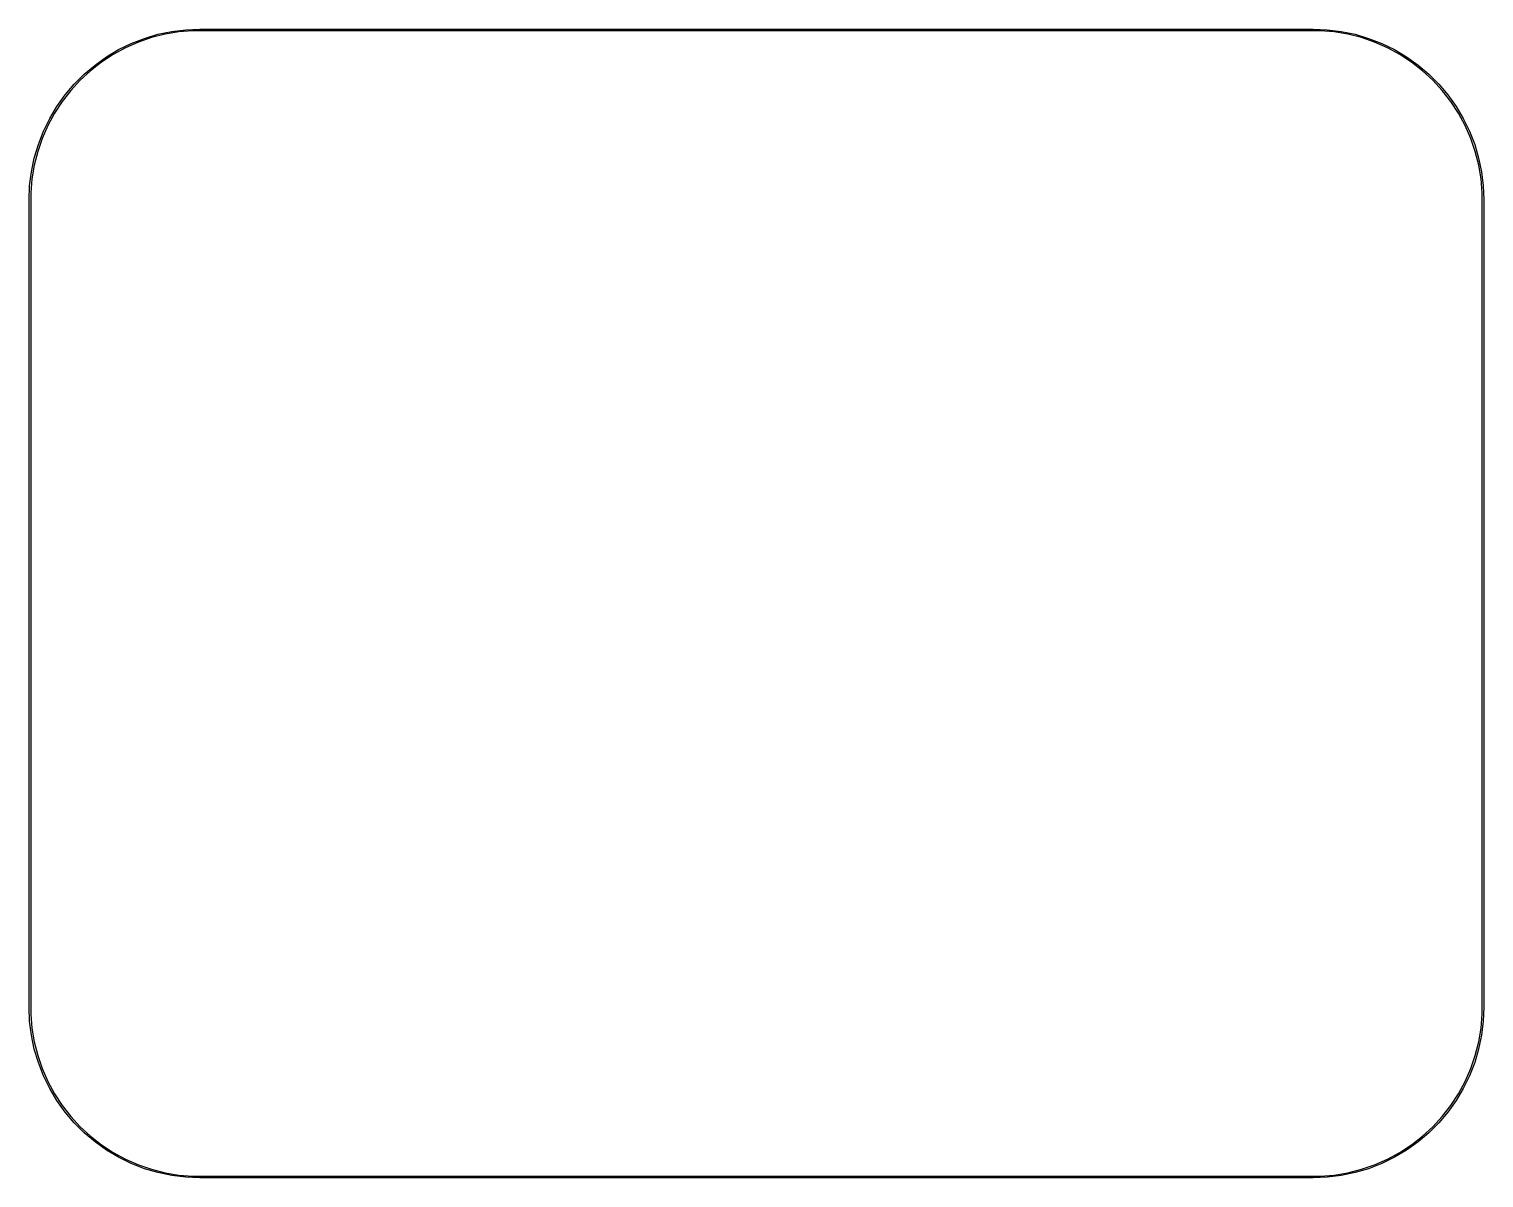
# Model space of a CAD drawing. Header units: inches. Extents: x 4.03 to 5.72, y -4.4 to -3.07.
import ezdxf

# ---------------------------------------------------------------- set-up
doc = ezdxf.new("R2010")
doc.units = ezdxf.units.IN
doc.header["$MEASUREMENT"] = 0
doc.layers.add('Edge.Cuts', color=254, linetype='CONTINUOUS', true_color=0xd0d2cd)

msp = doc.modelspace()

# ---------------------------------------------------------------- linework, layer by layer
at = {"layer": 'Edge.Cuts', "linetype": 'CONTINUOUS'}
for p, q in [((4.1528, -3.0865), (4.168, -3.0806)), ((4.1763, -3.0798), (4.161, -3.0851)), ((4.168, -3.0806), (4.1837, -3.0759)), ((4.1921, -3.0759), (4.1763, -3.0798)), ((4.1837, -3.0759), (4.1997, -3.0726)), ((4.208, -3.0732), (4.1921, -3.0759)), ((4.1997, -3.0726), (4.2159, -3.0706)), ((4.2242, -3.0719), (4.208, -3.0732)), ((4.2159, -3.0706), (4.2323, -3.0699)), ((4.2323, -3.0719), (4.2242, -3.0719)), ((4.2323, -3.0699), (5.5217, -3.0699)), ((5.5217, -3.0719), (4.2323, -3.0719)), ((5.5217, -3.0699), (5.538, -3.0706)), ((5.5298, -3.0719), (5.5217, -3.0719)), ((5.5459, -3.0732), (5.5298, -3.0719)), ((5.538, -3.0706), (5.5542, -3.0726)), ((5.5619, -3.0759), (5.5459, -3.0732)), ((5.5542, -3.0726), (5.5702, -3.0759)), ((5.5776, -3.0798), (5.5619, -3.0759)), ((5.5702, -3.0759), (5.5859, -3.0806)), ((5.5929, -3.0851), (5.5776, -3.0798)), ((5.5859, -3.0806), (5.6011, -3.0865)), ((4.1319, -3.0993), (4.1184, -3.1082)), ((4.1241, -3.1021), (4.1381, -3.0937)), ((4.1462, -3.0916), (4.1319, -3.0993)), ((4.1381, -3.0937), (4.1528, -3.0865)), ((4.161, -3.0851), (4.1462, -3.0916)), ((5.6078, -3.0916), (5.5929, -3.0851)), ((5.6011, -3.0865), (5.6158, -3.0937)), ((5.622, -3.0993), (5.6078, -3.0916)), ((5.6158, -3.0937), (5.6299, -3.1021)), ((5.6356, -3.1082), (5.622, -3.0993)), ((4.0983, -3.1222), (4.1108, -3.1116)), ((4.1184, -3.1082), (4.1056, -3.1181)), ((4.1108, -3.1116), (4.1241, -3.1021)), ((5.6299, -3.1021), (5.6432, -3.1116)), ((5.6483, -3.1181), (5.6356, -3.1082)), ((5.6432, -3.1116), (5.6556, -3.1222)), ((4.0762, -3.1462), (4.0867, -3.1337)), ((4.0937, -3.1291), (4.0827, -3.141)), ((4.0867, -3.1337), (4.0983, -3.1222)), ((4.1056, -3.1181), (4.0937, -3.1291)), ((5.6603, -3.1291), (5.6483, -3.1181)), ((5.6556, -3.1222), (5.6672, -3.1337)), ((5.6712, -3.141), (5.6603, -3.1291)), ((5.6672, -3.1337), (5.6778, -3.1462)), ((4.0667, -3.1595), (4.0762, -3.1462)), ((4.0827, -3.141), (4.0727, -3.1538)), ((5.6812, -3.1538), (5.6712, -3.141)), ((5.6778, -3.1462), (5.6873, -3.1595)), ((4.0639, -3.1674), (4.0562, -3.1816)), ((4.0583, -3.1736), (4.0667, -3.1595)), ((4.0727, -3.1538), (4.0639, -3.1674)), ((5.6901, -3.1674), (5.6812, -3.1538)), ((5.6873, -3.1595), (5.6956, -3.1736)), ((5.6978, -3.1816), (5.6901, -3.1674)), ((4.0562, -3.1816), (4.0497, -3.1965)), ((4.0511, -3.1882), (4.0583, -3.1736)), ((5.6956, -3.1736), (5.7028, -3.1882)), ((5.7043, -3.1965), (5.6978, -3.1816)), ((4.0497, -3.1965), (4.0444, -3.2118)), ((4.0452, -3.2035), (4.0511, -3.1882)), ((5.7028, -3.1882), (5.7088, -3.2035)), ((5.7095, -3.2118), (5.7043, -3.1965)), ((4.0444, -3.2118), (4.0404, -3.2275)), ((4.0405, -3.2192), (4.0452, -3.2035)), ((5.7088, -3.2035), (5.7134, -3.2192)), ((5.7135, -3.2275), (5.7095, -3.2118)), ((4.0351, -3.2514), (4.0371, -3.2352)), ((4.0371, -3.2352), (4.0405, -3.2192)), ((4.0404, -3.2275), (4.0378, -3.2435)), ((5.7134, -3.2192), (5.7168, -3.2352)), ((5.7162, -3.2435), (5.7135, -3.2275)), ((5.7168, -3.2352), (5.7188, -3.2514)), ((4.0344, -3.2677), (4.0351, -3.2514)), ((4.0378, -3.2435), (4.0364, -3.2596)), ((5.7175, -3.2596), (5.7162, -3.2435)), ((5.7188, -3.2514), (5.7195, -3.2677)), ((4.0344, -4.2028), (4.0344, -3.2677)), ((4.0364, -3.2596), (4.0364, -3.2677)), ((4.0364, -3.2677), (4.0364, -4.2028)), ((5.7175, -3.2677), (5.7175, -3.2596)), ((5.7175, -4.2028), (5.7175, -3.2677)), ((5.7195, -3.2677), (5.7195, -4.2028)), ((4.0351, -4.2191), (4.0344, -4.2028)), ((4.0364, -4.2028), (4.0364, -4.2109)), ((4.0364, -4.2109), (4.0378, -4.227)), ((5.7162, -4.227), (5.7175, -4.2109)), ((5.7175, -4.2109), (5.7175, -4.2028)), ((5.7195, -4.2028), (5.7188, -4.2191)), ((4.0371, -4.2353), (4.0351, -4.2191)), ((4.0378, -4.227), (4.0404, -4.243)), ((5.7135, -4.243), (5.7162, -4.227)), ((5.7188, -4.2191), (5.7168, -4.2353)), ((4.0405, -4.2513), (4.0371, -4.2353)), ((4.0404, -4.243), (4.0444, -4.2587)), ((5.7095, -4.2587), (5.7135, -4.243)), ((5.7168, -4.2353), (5.7134, -4.2513)), ((4.0452, -4.267), (4.0405, -4.2513)), ((4.0444, -4.2587), (4.0497, -4.274)), ((5.7043, -4.274), (5.7095, -4.2587)), ((5.7134, -4.2513), (5.7088, -4.267)), ((4.0511, -4.2822), (4.0452, -4.267)), ((4.0497, -4.274), (4.0562, -4.2889)), ((5.6978, -4.2889), (5.7043, -4.274)), ((5.7088, -4.267), (5.7028, -4.2822)), ((4.0583, -4.2969), (4.0511, -4.2822)), ((4.0562, -4.2889), (4.0639, -4.3031)), ((5.6901, -4.3031), (5.6978, -4.2889)), ((5.7028, -4.2822), (5.6956, -4.2969)), ((4.0667, -4.311), (4.0583, -4.2969)), ((4.0639, -4.3031), (4.0727, -4.3167)), ((4.0762, -4.3243), (4.0667, -4.311)), ((5.6873, -4.311), (5.6778, -4.3243)), ((5.6812, -4.3167), (5.6901, -4.3031)), ((5.6956, -4.2969), (5.6873, -4.311)), ((4.0727, -4.3167), (4.0827, -4.3295)), ((4.0867, -4.3367), (4.0762, -4.3243)), ((4.0827, -4.3295), (4.0937, -4.3414)), ((5.6603, -4.3414), (5.6712, -4.3295)), ((5.6778, -4.3243), (5.6672, -4.3367)), ((5.6712, -4.3295), (5.6812, -4.3167)), ((4.0983, -4.3483), (4.0867, -4.3367)), ((4.0937, -4.3414), (4.1056, -4.3523)), ((5.6483, -4.3523), (5.6603, -4.3414)), ((5.6672, -4.3367), (5.6556, -4.3483)), ((4.1108, -4.3589), (4.0983, -4.3483)), ((4.1056, -4.3523), (4.1184, -4.3623)), ((4.1241, -4.3684), (4.1108, -4.3589)), ((4.1184, -4.3623), (4.1319, -4.3712)), ((5.622, -4.3712), (5.6356, -4.3623)), ((5.6432, -4.3589), (5.6299, -4.3684)), ((5.6356, -4.3623), (5.6483, -4.3523)), ((5.6556, -4.3483), (5.6432, -4.3589)), ((4.1381, -4.3767), (4.1241, -4.3684)), ((4.1319, -4.3712), (4.1462, -4.3789)), ((4.1528, -4.3839), (4.1381, -4.3767)), ((4.1462, -4.3789), (4.161, -4.3854)), ((5.5929, -4.3854), (5.6078, -4.3789)), ((5.6158, -4.3767), (5.6011, -4.3839)), ((5.6078, -4.3789), (5.622, -4.3712)), ((5.6299, -4.3684), (5.6158, -4.3767)), ((4.168, -4.3899), (4.1528, -4.3839)), ((4.161, -4.3854), (4.1763, -4.3906)), ((4.1837, -4.3945), (4.168, -4.3899)), ((4.1763, -4.3906), (4.1921, -4.3946)), ((4.1997, -4.3979), (4.1837, -4.3945)), ((4.1921, -4.3946), (4.208, -4.3973)), ((4.2159, -4.3999), (4.1997, -4.3979)), ((4.208, -4.3973), (4.2242, -4.3986)), ((5.5298, -4.3986), (5.5459, -4.3973)), ((5.5542, -4.3979), (5.538, -4.3999)), ((5.5459, -4.3973), (5.5619, -4.3946)), ((5.5702, -4.3945), (5.5542, -4.3979)), ((5.5619, -4.3946), (5.5776, -4.3906)), ((5.5859, -4.3899), (5.5702, -4.3945)), ((5.5776, -4.3906), (5.5929, -4.3854)), ((5.6011, -4.3839), (5.5859, -4.3899)), ((4.2323, -4.4006), (4.2159, -4.3999)), ((4.2242, -4.3986), (4.2323, -4.3986)), ((4.2323, -4.3986), (5.5217, -4.3986)), ((5.5217, -4.4006), (4.2323, -4.4006)), ((5.5217, -4.3986), (5.5298, -4.3986)), ((5.538, -4.3999), (5.5217, -4.4006))]:
    msp.add_line(p, q, dxfattribs=at)

doc.saveas('drawing.dxf')
